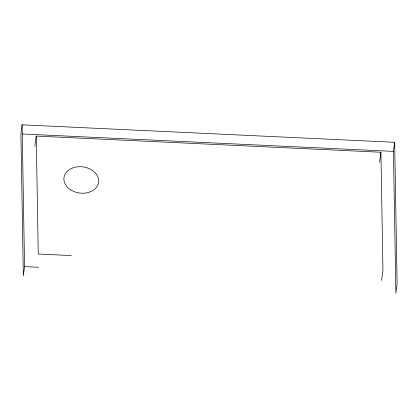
<?xml version="1.0" encoding="UTF-8"?>
<svg xmlns="http://www.w3.org/2000/svg" width="418" height="418" viewBox="0 0 418 418"><rect width="100%" height="100%" fill="white"/><g stroke="black" fill="none" stroke-linecap="round" stroke-linejoin="round"><path stroke-width="0.63" d="M22.112 124.825L20.9 133.917L23.34 275.702L24.552 266.611L22.112 124.825L394.66 142.298L397.1 284.083L395.888 293.175L393.448 151.389L394.66 142.298M34.856 146.305L36.225 136.08L380.918 152.246L382.945 270.18L381.582 280.41M379.554 162.471L380.918 152.246M22.201 133.974L393.448 151.389M71.326 255.565L38.252 254.013L36.225 136.08M24.552 266.611L38.477 267.264M70.877 189.976A17.478 13.188 7.6 0 0 98.58 182.499A17.478 13.188 7.6 0 0 74.42 167.404A17.478 13.188 7.6 0 0 70.877 189.976"/></g></svg>
